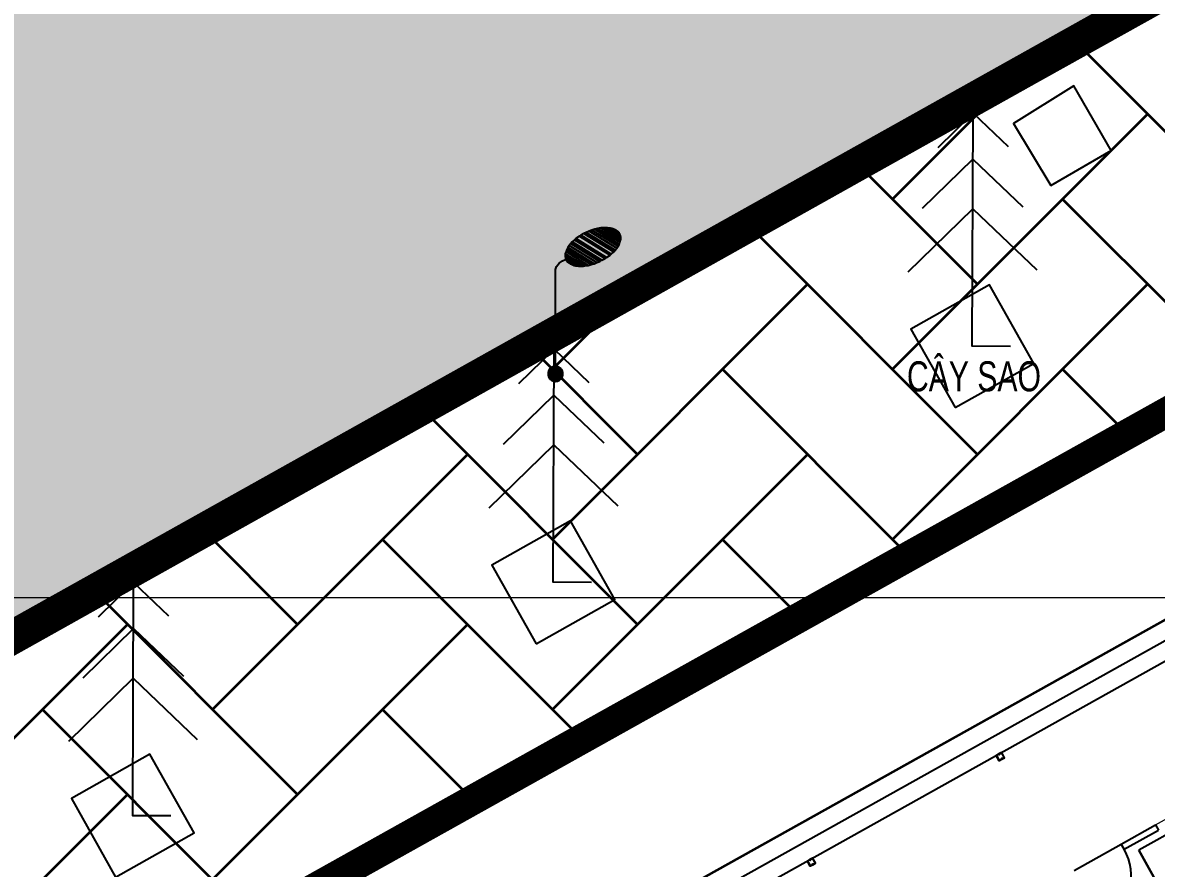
# Model space of a CAD drawing. Header units: millimetres. Extents: x 476643 to 477419, y 1110674 to 1111494.
# Drawn here: x 477061.99 to 477080.85, y 1111119.5 to 1111133.56 of the extents above; entities that cross this region are included whole.
import ezdxf

# ---------------------------------------------------------------- set-up
doc = ezdxf.new("R2010")
doc.units = ezdxf.units.MM
doc.header["$LTSCALE"] = 0.001
doc.header["$MEASUREMENT"] = 0
for name, color, linetype in [('2-WC', 3, 'Continuous'), ('H-Congtrinh', 40, 'Continuous'), ('HT_duong', 1, 'Continuous'), ('HT_Ho ga', 5, 'Continuous'), ('HT_thuc vat', 3, 'Continuous'), ('KT', 8, 'Continuous'), ('Ky hieu', 7, 'Continuous'), ('Layer2', 2, 'Continuous'), ('NETCAT', 4, 'Continuous'), ('TUONG', 7, 'Continuous')]:
    doc.layers.add(name, color=color, linetype=linetype)
for name, color, linetype, lineweight in [('D-CONGTRINH', 7, 'Continuous', 15), ('HT_Text', 7, 'Continuous', 15), ('LUOI', 8, 'Continuous', 5), ('THAY', 7, 'Continuous', 13)]:
    doc.layers.add(name, color=color, linetype=linetype, lineweight=lineweight)
doc.styles.add('DIM', font='VAVON.TTF')

# ---------------------------------------------------------------- blocks, each defined once
blk = doc.blocks.new('Cot den')
at = {"layer": 'Ky hieu', "color": 5, "linetype": 'Continuous'}
for p, q in [((474185.991, 1112245.093), (474186.045, 1112245.174)), ((474186.045, 1112245.174), (474186.126, 1112245.228)), ((474186.126, 1112245.228), (474186.193, 1112245.255)), ((474185.965, 1112245.026), (474185.991, 1112245.093)), ((474185.965, 1112242.67), (474185.965, 1112245.026))]:
    blk.add_line(p, q, dxfattribs=at)
mesh = blk.add_polyface(dxfattribs=at)
corners = [(474186.293, 1112245.159), (474186.24, 1112245.199), (474186.324, 1112245.147), (474186.222, 1112245.225), (474186.388, 1112245.122), (474186.202, 1112245.255), (474186.426, 1112245.115), (474186.192, 1112245.289), (474186.489, 1112245.105), (474186.184, 1112245.319), (474186.528, 1112245.105), (474186.186, 1112245.362), (474186.599, 1112245.106), (474186.187, 1112245.386), (474186.631, 1112245.111), (474186.204, 1112245.434), (474186.707, 1112245.122), (474186.22, 1112245.483), (474186.772, 1112245.14), (474186.246, 1112245.526), (474186.839, 1112245.159), (474186.272, 1112245.571), (474186.898, 1112245.183), (474186.31, 1112245.616), (474186.965, 1112245.21), (474186.343, 1112245.654), (474187.016, 1112245.237), (474186.397, 1112245.701), (474187.086, 1112245.274), (474186.425, 1112245.727), (474187.119, 1112245.297), (474186.505, 1112245.781), (474187.199, 1112245.351), (474186.538, 1112245.804), (474187.227, 1112245.377), (474186.608, 1112245.841), (474187.281, 1112245.424), (474186.658, 1112245.868), (474187.313, 1112245.462), (474186.726, 1112245.896), (474187.352, 1112245.507), (474186.785, 1112245.919), (474187.378, 1112245.552), (474186.851, 1112245.938), (474187.404, 1112245.595), (474186.917, 1112245.956), (474187.42, 1112245.644), (474186.993, 1112245.967), (474187.436, 1112245.692), (474187.025, 1112245.972), (474187.438, 1112245.716), (474187.095, 1112245.973), (474187.44, 1112245.759), (474187.135, 1112245.973), (474187.432, 1112245.789), (474187.422, 1112245.824), (474187.197, 1112245.963), (474187.422, 1112245.824), (474187.401, 1112245.854), (474187.235, 1112245.956), (474187.384, 1112245.879), (474187.3, 1112245.931), (474187.331, 1112245.919)]
mesh.append_faces([[corners[k] for k in face] for face in [(0, 0, 2, 1), (1, 2, 4, 3), (3, 4, 6, 5), (5, 6, 8, 7), (7, 8, 10, 9), (9, 10, 12, 11), (11, 12, 14, 13), (13, 14, 16, 15), (15, 16, 18, 17), (17, 18, 20, 19), (19, 20, 22, 21), (21, 22, 24, 23), (23, 24, 26, 25), (25, 26, 28, 27), (27, 28, 30, 29), (29, 30, 32, 31), (31, 32, 34, 33), (33, 34, 36, 35), (35, 36, 38, 37), (37, 38, 40, 39), (39, 40, 42, 41), (41, 42, 44, 43), (43, 44, 46, 45), (45, 46, 48, 47), (47, 48, 50, 49), (49, 50, 52, 51), (51, 52, 54, 53), (53, 54, 57, 56), (56, 55, 58, 59), (59, 58, 60, 61), (61, 60, 62, 62)]], dxfattribs={"vtx0": -1, "vtx2": -1, "color": 5})
mesh = blk.add_polyface(dxfattribs=at)
corners = [(474185.872, 1112242.529), (474185.856, 1112242.542), (474185.903, 1112242.513), (474185.846, 1112242.551), (474185.909, 1112242.511), (474185.832, 1112242.567), (474185.934, 1112242.504), (474185.824, 1112242.577), (474185.943, 1112242.503), (474185.815, 1112242.594), (474185.965, 1112242.501), (474185.808, 1112242.608), (474185.978, 1112242.502), (474185.804, 1112242.623), (474185.995, 1112242.504), (474185.799, 1112242.639), (474186.01, 1112242.508), (474185.798, 1112242.655), (474186.026, 1112242.513), (474185.796, 1112242.67), (474186.039, 1112242.519), (474185.796, 1112242.67), (474186.057, 1112242.529), (474185.798, 1112242.689), (474186.065, 1112242.535), (474185.799, 1112242.7), (474186.084, 1112242.551), (474185.806, 1112242.723), (474186.089, 1112242.557), (474185.808, 1112242.732), (474186.105, 1112242.577), (474185.82, 1112242.754), (474186.109, 1112242.585), (474185.824, 1112242.762), (474186.121, 1112242.608), (474185.84, 1112242.782), (474186.123, 1112242.616), (474185.846, 1112242.789), (474186.13, 1112242.639), (474185.864, 1112242.804), (474186.131, 1112242.65), (474185.872, 1112242.81), (474186.133, 1112242.67), (474185.89, 1112242.82), (474186.131, 1112242.684), (474185.903, 1112242.826), (474186.13, 1112242.7), (474185.919, 1112242.831), (474186.125, 1112242.716), (474185.934, 1112242.835), (474186.121, 1112242.732), (474185.951, 1112242.837), (474186.114, 1112242.745), (474185.965, 1112242.838), (474186.105, 1112242.762), (474185.986, 1112242.836), (474186.097, 1112242.772), (474185.995, 1112242.835), (474186.084, 1112242.789), (474186.02, 1112242.828), (474186.073, 1112242.797), (474186.026, 1112242.826), (474186.057, 1112242.81)]
mesh.append_faces([[corners[k] for k in face] for face in [(0, 0, 2, 1), (1, 2, 4, 3), (3, 4, 6, 5), (5, 6, 8, 7), (7, 8, 10, 9), (9, 10, 12, 11), (11, 12, 14, 13), (13, 14, 16, 15), (15, 16, 18, 17), (17, 18, 20, 19), (21, 20, 22, 23), (23, 22, 24, 25), (25, 24, 26, 27), (27, 26, 28, 29), (29, 28, 30, 31), (31, 30, 32, 33), (33, 32, 34, 35), (35, 34, 36, 37), (37, 36, 38, 39), (39, 38, 40, 41), (41, 40, 42, 43), (43, 42, 44, 45), (45, 44, 46, 47), (47, 46, 48, 49), (49, 48, 50, 51), (51, 50, 52, 53), (53, 52, 54, 55), (55, 54, 56, 57), (57, 56, 58, 59), (59, 58, 60, 61), (61, 60, 62, 62)]], dxfattribs={"vtx0": -1, "vtx2": -1, "color": 5})
blk = doc.blocks.new('LKIM')
at = {"linetype": 'Continuous'}
for p, q in [((-0.158, 0.8812), (-0.0028, 1.0338)), ((-0.0028, 1.0338), (0.1525, 0.887)), ((-0.2253, 0.6111), (-0.0028, 0.8299)), ((-0.0028, 0.8299), (0.2198, 0.6194)), ((-0.288, 0.3293), (-0.0029, 0.6096)), ((-0.0029, 0.6096), (0.2825, 0.3398))]:
    blk.add_line(p, q, dxfattribs=at)
blk.add_lwpolyline([(0.1667, 0), (-0.0029, 0), (-0.0029, 1.0317)], dxfattribs=at)
blk = doc.blocks.new('fff')
for points in [[(477077.503, 1111127.161), (477078.81, 1111127.897), (477078.074, 1111129.204), (477076.767, 1111128.468)], [(477070.532, 1111123.236), (477071.839, 1111123.972), (477071.102, 1111125.279), (477069.795, 1111124.543)], [(477063.537, 1111119.353), (477064.844, 1111120.089), (477064.108, 1111121.396), (477062.801, 1111120.66)]]:
    blk.add_lwpolyline(points, close=True)
at = {"layer": 'HT_duong'}
blk.add_lwpolyline([(477137.383, 1111165.642), (477133.694, 1111163.427), (477115.281, 1111153.139), (477096.805, 1111142.846), (477078.664, 1111132.737), (477023.765, 1111101.991), (477014.317, 1111096.81), (477006.702, 1111088.562), (477006.465, 1111083.507), (477014.874, 1111068.37), (477002.178, 1111061.992), (476991.86, 1111079.876), (476937.264, 1111174.332)], dxfattribs=at)
at = {"layer": 'HT_Ho ga', "color": 4}
blk.add_lwpolyline([(477079.092, 1111130.858), (477080.1, 1111131.439), (477079.479, 1111132.514), (477078.476, 1111131.889)], close=True, dxfattribs=at)
at = {"xscale": 0.7360424541984685, "yscale": 0.7360424541402608, "zscale": 0.7360424542015039}
blk.add_blockref('Cot den', (128049.853, 292469.898), dxfattribs=at)
at = {"layer": 'HT_thuc vat', "extrusion": (0.002734, 0.014211, 0.999895), "xscale": 3.750000000158847, "yscale": 3.749999999601815, "zscale": 3.749999999994009, "rotation": 359.7981124263856}
for p in [(477076.015, 1110997.439, 17094.717), (477069.044, 1110993.515, 17094.642), (477062.049, 1110989.633, 17094.567)]:
    blk.add_blockref('LKIM', p, dxfattribs=at)
at = {"layer": 'HT_Text', "color": 9, "style": 'DIM', "width": 0.75}
blk.add_text('CAÂY SAO', height=0.5, dxfattribs=at).set_placement((477076.701, 1111127.432))
blk = doc.blocks.new('bed4')
at = {"color": 41}
for p, q in [((0, 1631), (0, 731)), ((2200, 1631), (0, 1631)), ((0, 1631), (506, 1631)), ((57, 1631), (57, 731)), ((338, 1631), (338, 731)), ((473, 1360), (525, 1527)), ((525, 1527), (591, 1631)), ((591, 1631), (643, 1537)), ((643, 1537), (702, 1450)), ((2200, 731), (2200, 1631)), ((428, 1116), (473, 1360)), ((678, 1325), (622, 1235)), ((765, 1412), (678, 1325)), ((702, 1450), (765, 1412)), ((622, 1235), (550, 1113)), ((338, 731), (428, 1116)), ((487, 963), (428, 776)), ((550, 1113), (487, 963)), ((428, 776), (338, 731)), ((0, 731), (2200, 731)), ((506, 731), (0, 731))]:
    blk.add_line(p, q, dxfattribs=at)
at = {"color": 41, "ltscale": 5}
blk.add_line((2200, 1631), (2200, 731), dxfattribs=at)
blk = doc.blocks.new('M')
at = {"layer": 'KT', "ltscale": 5}
for points in [[(-122187.476, 340967.647), (-122187.48, 340967.647), (-122187.48, 340967.655), (-122187.522, 340967.655), (-122187.522, 340967.563), (-122187.48, 340967.563), (-122187.48, 340967.571), (-122187.476, 340967.571), (-122187.476, 340967.559), (-122187.526, 340967.559), (-122187.526, 340967.659), (-122187.476, 340967.659)], [(-122187.476, 340967.659), (-122187.526, 340967.659), (-122187.526, 340967.559), (-122187.476, 340967.559), (-122187.476, 340967.571), (-122187.48, 340967.571), (-122187.48, 340967.563), (-122187.522, 340967.563), (-122187.522, 340967.655), (-122187.48, 340967.655), (-122187.48, 340967.647), (-122187.476, 340967.647)], [(-122187.476, 340967.659), (-122187.426, 340967.659), (-122187.426, 340967.559), (-122187.476, 340967.559), (-122187.476, 340967.571), (-122187.472, 340967.571), (-122187.472, 340967.563), (-122187.43, 340967.563), (-122187.43, 340967.655), (-122187.472, 340967.655), (-122187.472, 340967.647), (-122187.476, 340967.647)], [(-122187.476, 340967.647), (-122187.472, 340967.647), (-122187.472, 340967.655), (-122187.43, 340967.655), (-122187.43, 340967.563), (-122187.472, 340967.563), (-122187.472, 340967.571), (-122187.476, 340967.571), (-122187.476, 340967.559), (-122187.426, 340967.559), (-122187.426, 340967.659), (-122187.476, 340967.659)], [(-122183.876, 340967.659), (-122183.926, 340967.659), (-122183.926, 340967.559), (-122183.876, 340967.559), (-122183.876, 340967.571), (-122183.88, 340967.571), (-122183.88, 340967.563), (-122183.922, 340967.563), (-122183.922, 340967.655), (-122183.88, 340967.655), (-122183.88, 340967.647), (-122183.876, 340967.647)], [(-122183.876, 340967.647), (-122183.872, 340967.647), (-122183.872, 340967.655), (-122183.83, 340967.655), (-122183.83, 340967.563), (-122183.872, 340967.563), (-122183.872, 340967.571), (-122183.876, 340967.571), (-122183.876, 340967.559), (-122183.826, 340967.559), (-122183.826, 340967.659), (-122183.876, 340967.659)]]:
    blk.add_hatch(color=5, dxfattribs=at).paths.add_polyline_path(points)
at = {"layer": '2-WC', "linetype": 'ByBlock', "ltscale": 5}
blk.add_arc((-122187.624, 340969.959), 0.9, 92.8624, 180, dxfattribs=at)
at = {"layer": 'KT', "color": 5, "ltscale": 5}
for points in [[(-122187.476, 340967.571), (-122187.48, 340967.571), (-122187.48, 340967.563), (-122187.522, 340967.563), (-122187.522, 340967.655), (-122187.48, 340967.655), (-122187.48, 340967.647), (-122187.476, 340967.647), (-122187.476, 340967.659), (-122187.526, 340967.659), (-122187.526, 340967.559), (-122187.476, 340967.559)], [(-122187.476, 340967.571), (-122187.48, 340967.571), (-122187.48, 340967.563), (-122187.522, 340967.563), (-122187.522, 340967.655), (-122187.48, 340967.655), (-122187.48, 340967.647), (-122187.476, 340967.647), (-122187.476, 340967.659), (-122187.526, 340967.659), (-122187.526, 340967.559), (-122187.476, 340967.559)], [(-122187.476, 340967.571), (-122187.472, 340967.571), (-122187.472, 340967.563), (-122187.43, 340967.563), (-122187.43, 340967.655), (-122187.472, 340967.655), (-122187.472, 340967.647), (-122187.476, 340967.647), (-122187.476, 340967.659), (-122187.426, 340967.659), (-122187.426, 340967.559), (-122187.476, 340967.559)], [(-122187.476, 340967.571), (-122187.472, 340967.571), (-122187.472, 340967.563), (-122187.43, 340967.563), (-122187.43, 340967.655), (-122187.472, 340967.655), (-122187.472, 340967.647), (-122187.476, 340967.647), (-122187.476, 340967.659), (-122187.426, 340967.659), (-122187.426, 340967.559), (-122187.476, 340967.559)], [(-122183.876, 340967.571), (-122183.88, 340967.571), (-122183.88, 340967.563), (-122183.922, 340967.563), (-122183.922, 340967.655), (-122183.88, 340967.655), (-122183.88, 340967.647), (-122183.876, 340967.647), (-122183.876, 340967.659), (-122183.926, 340967.659), (-122183.926, 340967.559), (-122183.876, 340967.559)], [(-122183.876, 340967.571), (-122183.872, 340967.571), (-122183.872, 340967.563), (-122183.83, 340967.563), (-122183.83, 340967.655), (-122183.872, 340967.655), (-122183.872, 340967.647), (-122183.876, 340967.647), (-122183.876, 340967.659), (-122183.826, 340967.659), (-122183.826, 340967.559), (-122183.876, 340967.559)]]:
    blk.add_lwpolyline(points, close=True, dxfattribs=at)
at = {"layer": 'Layer2', "linetype": 'Continuous'}
blk.add_line((-122187.624, 340969.859), (-122188.524, 340969.859), dxfattribs=at)
at = {"layer": 'THAY', "linetype": 'Continuous'}
blk.add_line((-122189.175, 340969.859), (-122190.375, 340969.859), dxfattribs=at)
at = {"layer": 'TUONG', "linetype": 'ByBlock', "ltscale": 5}
for p, q in [((-122188.524, 340969.959), (-122189.175, 340969.959)), ((-122189.175, 340969.859), (-122189.175, 340969.959)), ((-122188.524, 340969.859), (-122189.175, 340969.859)), ((-122188.524, 340969.959), (-122188.524, 340969.859))]:
    blk.add_line(p, q, dxfattribs=at)
for points in [[(-122150.826, 340969.959), (-122150.826, 340966.959), (-122202.526, 340966.959), (-122202.526, 340969.959)], [(-122151.126, 340969.959), (-122151.126, 340967.259), (-122202.226, 340967.259), (-122202.226, 340969.959)], [(-122151.426, 340969.959), (-122151.426, 340967.559), (-122201.926, 340967.559), (-122201.926, 340969.959)]]:
    blk.add_lwpolyline(points, dxfattribs=at)
at = {"xscale": 0.0009999999892897904, "yscale": 0.0009999999892897904, "zscale": 0.001}
blk.add_blockref('bed4', (-122190.93, 340969.362), dxfattribs=at)

msp = doc.modelspace()

# ---------------------------------------------------------------- hatches: boundary and pattern name
at = {"layer": 'H-Congtrinh', "lineweight": 35}
h = msp.add_hatch(dxfattribs=at)
h.set_pattern_fill('AR-HBONE', color=256, scale=0.5, style=0)
edge = h.paths.add_edge_path()
edge.add_line((477016.998, 1111074.146), (477012.923, 1111071.882))
edge.add_line((477012.923, 1111071.882), (477006.465, 1111083.507))
edge.add_line((477006.465, 1111083.507), (477006.702, 1111088.562))
edge.add_line((477006.702, 1111088.562), (477014.317, 1111096.81))
edge.add_line((477014.317, 1111096.81), (477137.383, 1111165.642))
edge.add_line((477137.383, 1111165.642), (477145.501, 1111166.68))
edge.add_line((477145.501, 1111166.68), (477153.917, 1111150.615))
edge.add_line((477153.917, 1111150.615), (477141.662, 1111143.771))
edge.add_line((477141.662, 1111143.771), (477139.068, 1111149.324))
edge.add_line((477139.068, 1111149.324), (477137.195, 1111152.73))
edge.add_line((477137.195, 1111152.73), (477130.42, 1111154.674))
edge.add_line((477130.42, 1111154.674), (477013.85, 1111089.569))
edge.add_line((477013.85, 1111089.569), (477011.992, 1111082.805))
edge.add_line((477011.992, 1111082.805), (477017.007, 1111074.151))
at = {"layer": 'HT_duong', "lineweight": 35}
h = msp.add_hatch(color=8, dxfattribs=at)
h.paths.add_polyline_path([(477048.887, 1111327.463), (477027.775, 1111358.972), (477020.27, 1111370.174), (477008.332, 1111362.865), (477016.421, 1111350.792), (477017.86, 1111344.683), (477017.138, 1111339.499), (477012.77, 1111333.596), (476979.491, 1111315.894), (476971.124, 1111317.952), (476961.673, 1111322.596), (476956.505, 1111325.872), (476954.514, 1111328.221), (476952.137, 1111336.195), (476950.508, 1111341.552), (476944.021, 1111339.245), (476951.442, 1111311.674), (476952.23, 1111304.995), (476951.587, 1111298.448), (476949.758, 1111292.182), (476947.749, 1111287.852), (476944.975, 1111283.905), (476912.719, 1111237.296), (476908.691, 1111231.568), (476905.132, 1111227.42), (476830.322, 1111166.989), (476799.591, 1111142.665), (476792.643, 1111141.543), (476785.289, 1111143.073), (476778.983, 1111147.249), (476775.455, 1111152.371), (476762.326, 1111180.654), (476747.928, 1111173.644), (476760.345, 1111146.893), (476762.51, 1111138.794), (476762.29, 1111130.003), (476760.162, 1111122.306), (476756.991, 1111116.786), (476735.457, 1111099.552), (476743.814, 1111087.993), (476759.607, 1111098.383), (476775.959, 1111098.612), (476781.034, 1111093.187), (476828.757, 1111011.48), (476830.075, 1111008.326), (476829.365, 1111005.739), (476823.601, 1110996.658), (476828.977, 1110986.609), (476838.722, 1110987.903), (476841.272, 1110987.755), (476843.582, 1110986.113), (476852.553, 1110970.837), (476872.949, 1110935.66), (476871.71, 1110929.87), (476868.202, 1110926.926), (476873.498, 1110917.435), (476877.811, 1110918.641), (476881.168, 1110918.762), (476884.414, 1110916.251), (476895.764, 1110896.747), (476895.132, 1110892.033), (476890.267, 1110888.644), (476893.273, 1110883.68), (476898.419, 1110886.36), (476901.379, 1110885.97), (476903.41, 1110883.713), (476924.932, 1110847.173), (476928.38, 1110849.152), (476943.994, 1110822.831), (476950.945, 1110826.14), (476941.016, 1110842.329), (476941.033, 1110842.337), (476927.724, 1110865.746), (476917.876, 1110882.802), (476920.986, 1110885.384), (476907.496, 1110908.559), (476893.354, 1110932.705), (476851.867, 1111003.762), (476851.441, 1111006.305), (476852.801, 1111008.38), (476859.969, 1111013.191), (476854.923, 1111021.873), (476847.79, 1111017.944), (476844.545, 1111018.011), (476842.462, 1111020.014), (476825.743, 1111048.347), (476799.179, 1111094.111), (476796.785, 1111098.634), (476795.399, 1111104.549), (476796.415, 1111116.032), (476798.48, 1111121.44), (476801.662, 1111126.03), (476818.966, 1111139.981), (476834.974, 1111153.053), (476868.467, 1111179.578), (476870.703, 1111178.844), (476873.947, 1111174.758), (476875.85, 1111172.552), (476876.483, 1111171.663), (476827.008, 1111132.461), (476828.871, 1111130.109), (476878.227, 1111169.217), (476881.317, 1111164.882), (476910.93, 1111113.044), (476920.603, 1111118.895), (476886.623, 1111176.533), (476903.863, 1111187.862), (476907.724, 1111189.84), (476910.898, 1111190.16), (476913.73, 1111189.676), (476918.192, 1111185.873), (476929.141, 1111167.464), (476939.374, 1111150.166), (476950.775, 1111129.895), (476953.389, 1111131.366), (476941.973, 1111151.665), (476931.722, 1111168.994), (476920.517, 1111187.834), (476915.048, 1111192.495), (476911.002, 1111193.185), (476906.86, 1111192.769), (476902.256, 1111190.409), (476884.014, 1111178.421), (476881.222, 1111180.988), (476878.76, 1111185.161), (476878.471, 1111186.548), (476878.868, 1111187.779), (476900.163, 1111204.281), (476906.58, 1111209.367), (476916.273, 1111204.463), (476926.719, 1111192.411), (476937.264, 1111174.332), (476991.86, 1111079.876), (477002.178, 1111061.992), (477014.874, 1111068.37), (477006.465, 1111083.507), (477006.702, 1111088.562), (477014.317, 1111096.81), (477023.765, 1111101.991), (477078.664, 1111132.737), (477096.805, 1111142.846), (477115.281, 1111153.139), (477133.694, 1111163.427), (477137.383, 1111165.642), (477155.583, 1111167.969), (477151.757, 1111173.456), (477114.867, 1111228.636)])
h.paths.add_polyline_path([(476933.19, 1111209.481), (476930.739, 1111214.836), (476928.95, 1111222.684), (476929.174, 1111230.394), (476929.977, 1111237.478), (476938.144, 1111249.178), (476947.688, 1111262.966), (476959.692, 1111280.244), (476966.032, 1111288.71), (476972.887, 1111295.309), (476974.815, 1111294.73), (476975.681, 1111293.721), (476978.054, 1111289.963), (476987.338, 1111273.544), (476991.518, 1111278.36), (476979.457, 1111300.053), (476983.843, 1111302.36), (477002.237, 1111311.997), (477020.734, 1111321.683), (477025.661, 1111322.725), (477029.895, 1111322.591), (477033.906, 1111321.063), (477037.677, 1111318.292), (477049.672, 1111301.003), (477061.03, 1111283.999), (477072.554, 1111266.739), (477084.098, 1111249.422), (477097.873, 1111228.864), (477128.678, 1111182.374), (477128.829, 1111179.673), (477127.457, 1111176.984), (477124.902, 1111174.708), (477110.01, 1111166.319), (477091.694, 1111156.147), (477073.451, 1111145.905), (477018.249, 1111115.05), (477005.692, 1111108.065), (477001.854, 1111106.39), (476998.259, 1111106.196), (476993.78, 1111108.324), (476988.982, 1111113.249), (476983.575, 1111122.517), (476973.112, 1111140.528), (476962.717, 1111158.524), (476941.666, 1111194.808)], flags=16)

# ---------------------------------------------------------------- linework, layer by layer
at = {"layer": 'D-CONGTRINH', "lineweight": 35, "const_width": 0.5}
for points in [[(477137.383, 1111165.642), (477133.694, 1111163.427), (477115.281, 1111153.139), (477096.805, 1111142.846), (477078.664, 1111132.737), (477023.765, 1111101.991), (477014.317, 1111096.81), (477006.702, 1111088.562), (477006.465, 1111083.507), (477014.874, 1111068.37), (477002.178, 1111061.992), (476991.86, 1111079.876), (476937.264, 1111174.332)], [(477016.998, 1111074.146), (477012.923, 1111071.882), (477006.465, 1111083.507), (477006.702, 1111088.562), (477014.317, 1111096.81), (477137.383, 1111165.642), (477145.501, 1111166.68), (477153.917, 1111150.615), (477141.662, 1111143.771), (477139.068, 1111149.324), (477137.195, 1111152.73), (477130.42, 1111154.674), (477013.85, 1111089.569), (477011.992, 1111082.805), (477017.007, 1111074.151)]]:
    msp.add_lwpolyline(points, dxfattribs=at)
at = {"layer": 'D-CONGTRINH', "lineweight": 35}
for points in [[(477050.23, 1111091.451), (477042.381, 1111105.504), (477091.71, 1111133.054), (477099.555, 1111118.994)], [(477051.386, 1111095.533), (477046.463, 1111104.347), (477090.553, 1111128.971), (477095.474, 1111120.151)]]:
    msp.add_lwpolyline(points, close=True, dxfattribs=at)
at = {"layer": 'LUOI'}
msp.add_line((477307.318, 1111124), (476643.658, 1111124), dxfattribs=at)

# ---------------------------------------------------------------- block references
at = {"lineweight": 35}
msp.add_blockref('fff', (0, 0), dxfattribs=at)
at = {"layer": 'NETCAT', "rotation": 209.1834563103735}
msp.add_blockref('M', (204142.508, 1349227.989), dxfattribs=at)

doc.saveas('drawing.dxf')
